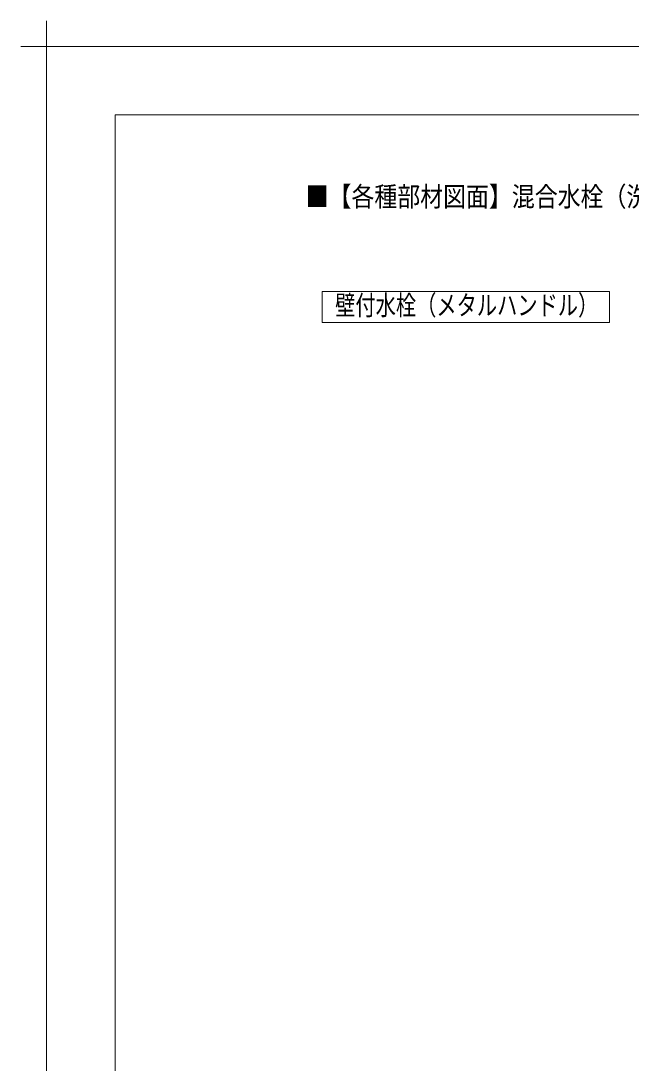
# Model space of a CAD drawing. Units: millimetres on the paper, scale 1:5. Extents: x -305 to 305, y -152 to 152.
# Drawn here: x -304.8 to -215.7, y 0 to 152.3 of the extents above; entities that cross this region are included whole.
import ezdxf
from ezdxf.enums import TextEntityAlignment as Align

# ---------------------------------------------------------------- set-up
doc = ezdxf.new("R2010")
doc.units = ezdxf.units.MM
doc.layers.add('0-0_PV', color=7, linetype='Continuous')
for name, color, linetype, lineweight in [('0-1_RV', 7, 'Continuous', 9), ('0-3_DEFPOINTS', 7, 'Continuous', 9), ('0-4_1図面枠', 7, 'Continuous', 9), ('0-5_図面枠', 3, 'Continuous', 9)]:
    doc.layers.add(name, color=color, linetype=linetype, lineweight=lineweight)
doc.styles.add('ＭＳ ゴシック', font='')
doc.styles.get('ＭＳ ゴシック').set_extended_font_data('MS Gothic')

# ---------------------------------------------------------------- blocks, each defined once
blk = doc.blocks.new('グループ-6')
at = {"layer": '0-4_1図面枠'}
for p, q in [((-4200, 2895), (-4200, 3045)), ((-4275, 2970), (-4125, 2970))]:
    blk.add_line(p, q, dxfattribs=at)

msp = doc.modelspace()

# ---------------------------------------------------------------- linework, layer by layer
at = {"layer": '0-1_RV'}
for p, q in [((-260.791, 112.708), (-260.791, 108.212)), ((-260.791, 112.708), (-218.791, 112.708)), ((-218.791, 112.708), (-218.791, 108.212)), ((-260.791, 108.212), (-218.791, 108.212))]:
    msp.add_line(p, q, dxfattribs=at)
at = {"layer": '0-3_DEFPOINTS'}
for p in [(118.983, 148.502), (-301.017, -148.498)]:
    msp.add_line(p, (-301.017, 148.502), dxfattribs=at)
at = {"layer": '0-5_図面枠'}
msp.add_lwpolyline([(-291.017, -138.498), (108.983, -138.498), (108.983, 138.502), (-291.017, 138.502)], close=True, dxfattribs=at)

# ---------------------------------------------------------------- block references
at = {"layer": '0-4_1図面枠', "xscale": 0.05, "yscale": 0.05}
msp.add_blockref('グループ-6', (-91.017, 0.002), dxfattribs=at)
msp.add_blockref('グループ-6', (-91.017, 0.002), dxfattribs=at)

# ---------------------------------------------------------------- texts
at = {"layer": '0-0_PV', "style": 'ＭＳ ゴシック', "width": 0.85}
msp.add_text('■【各種部材図面】混合水栓（洗い場側）〔S=1/5〕', height=2.886, dxfattribs=at).set_placement((-263.187, 124.275), align=Align.BOTTOM_LEFT)
at = {"layer": '0-1_RV', "style": 'ＭＳ ゴシック', "width": 0.75}
msp.add_text('壁付水栓（メタルハンドル）', height=2.889, dxfattribs=at).set_placement((-258.875, 108.405), align=Align.BOTTOM_LEFT)

doc.saveas('drawing.dxf')
